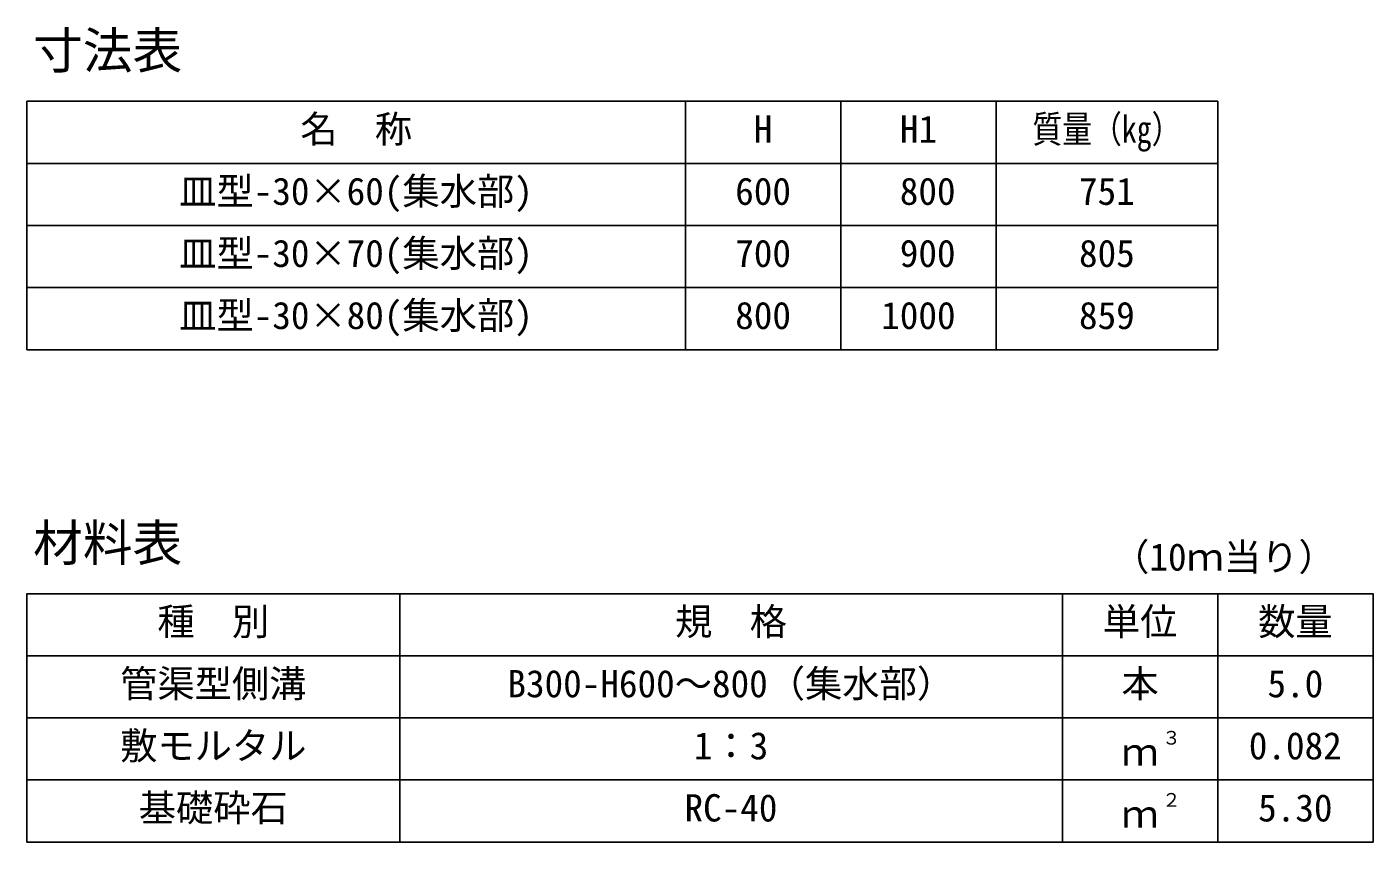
# Model space of a CAD drawing. Units: millimetres, scale not verified. Extents: x -12600 to 12600, y -5940 to 5940.
# Drawn here: x -9212 to -7588, y -4117 to -3132 of the extents above; entities that cross this region are included whole.
import ezdxf
from ezdxf.enums import TextEntityAlignment as Align

# ---------------------------------------------------------------- set-up
doc = ezdxf.new("R2010")
doc.units = ezdxf.units.MM
doc.header["$LTSCALE"] = 40
for name, color, linetype, lineweight in [('0-3_HYO', 3, 'Continuous', 25), ('0-4_HYO2', 4, 'Continuous', 25), ('0-7_TXT', 7, 'Continuous', 25)]:
    doc.layers.add(name, color=color, linetype=linetype, lineweight=lineweight)
doc.styles.add('ＭＳ ゴシック', font='')
doc.styles.get('ＭＳ ゴシック').set_extended_font_data('MS Gothic')

msp = doc.modelspace()

# ---------------------------------------------------------------- linework, layer by layer
at = {"layer": '0-3_HYO'}
for p, q in [((-8417.5, -3221.87), (-8417.5, -3521.87)), ((-8230, -3221.87), (-8230, -3521.87)), ((-8042.5, -3221.87), (-8042.5, -3521.87)), ((-9212.5, -3296.87), (-7775, -3296.87)), ((-8762.5, -3816.65), (-8762.5, -4116.65)), ((-7962.5, -3816.65), (-7962.5, -4116.65)), ((-7775, -3816.65), (-7775, -4116.65)), ((-9212.5, -3891.65), (-7587.5, -3891.65))]:
    msp.add_line(p, q, dxfattribs=at)
for points in [[(-9212.5, -3521.87), (-7775, -3521.87), (-7775, -3221.87), (-9212.5, -3221.87)], [(-9212.5, -4116.65), (-7587.5, -4116.65), (-7587.5, -3816.65), (-9212.5, -3816.65)]]:
    msp.add_lwpolyline(points, close=True, dxfattribs=at)
at = {"layer": '0-4_HYO2'}
for p, q in [((-9212.5, -3371.87), (-7775, -3371.87)), ((-9212.5, -3446.87), (-7775, -3446.87)), ((-9212.5, -3966.65), (-7587.5, -3966.65)), ((-9212.5, -4041.65), (-7587.5, -4041.65))]:
    msp.add_line(p, q, dxfattribs=at)

# ---------------------------------------------------------------- texts
at = {"layer": '0-7_TXT', "style": 'ＭＳ ゴシック'}
for s, height, p in [('寸法表', 43.99, (-9205, -3195.62)), ('名\u3000称', 32.99, (-8882.5, -3281.87)), ('H', 32.99, (-8335, -3281.87)), ('H1', 32.99, (-8158.75, -3281.87)), ('皿型-30×60(集水部)', 32.99, (-9028.75, -3356.87)), ('600', 32.99, (-8357.5, -3356.87)), (' 800', 32.99, (-8181.25, -3356.87)), ('751', 32.99, (-7942.5, -3356.87)), ('皿型-30×70(集水部)', 32.99, (-9028.75, -3431.87)), ('700', 32.99, (-8357.5, -3431.87)), (' 900', 32.99, (-8181.25, -3431.87)), ('805', 32.99, (-7942.5, -3431.87)), ('皿型-30×80(集水部)', 32.99, (-9028.75, -3506.87)), ('800', 32.99, (-8357.5, -3506.87)), ('1000', 32.99, (-8181.25, -3506.87)), ('859', 32.99, (-7942.5, -3506.87)), ('材料表', 43.99, (-9205, -3790.4)), ('（10ｍ当り）', 32.99, (-7902.5, -3798.65)), ('種\u3000別', 32.99, (-9055, -3876.65)), ('規\u3000格', 32.99, (-8430, -3876.65)), ('単位', 32.99, (-7913.75, -3876.65)), ('数量', 32.99, (-7726.25, -3876.65)), ('管渠型側溝', 32.99, (-9100, -3951.65)), ('B300-H600～800（集水部）', 32.99, (-8632.5, -3951.65)), ('本', 32.99, (-7891.25, -3951.65)), ('5.0', 32.99, (-7715, -3951.65)), ('敷モルタル', 32.99, (-9100, -4026.65)), ('1：3', 32.99, (-8407.5, -4026.65)), ('３', 16.5, (-7842.09, -4003.87)), ('0.082', 32.99, (-7737.5, -4026.65)), ('ｍ', 32.99, (-7891.25, -4034.15)), ('基礎砕石', 32.99, (-9077.5, -4101.65)), ('RC-40', 32.99, (-8418.75, -4101.65)), ('２', 16.5, (-7842.09, -4078.87)), ('5.30', 32.99, (-7726.25, -4101.65)), ('ｍ', 32.99, (-7891.25, -4109.15))]:
    msp.add_text(s, height=height, dxfattribs=at).set_placement(p, align=Align.BOTTOM_LEFT)
at = {"layer": '0-7_TXT', "style": 'ＭＳ ゴシック', "width": 0.8}
msp.add_text('質量（kg）', height=32.99, dxfattribs=at).set_placement((-7998.75, -3281.87), align=Align.BOTTOM_LEFT)

doc.saveas('drawing.dxf')
